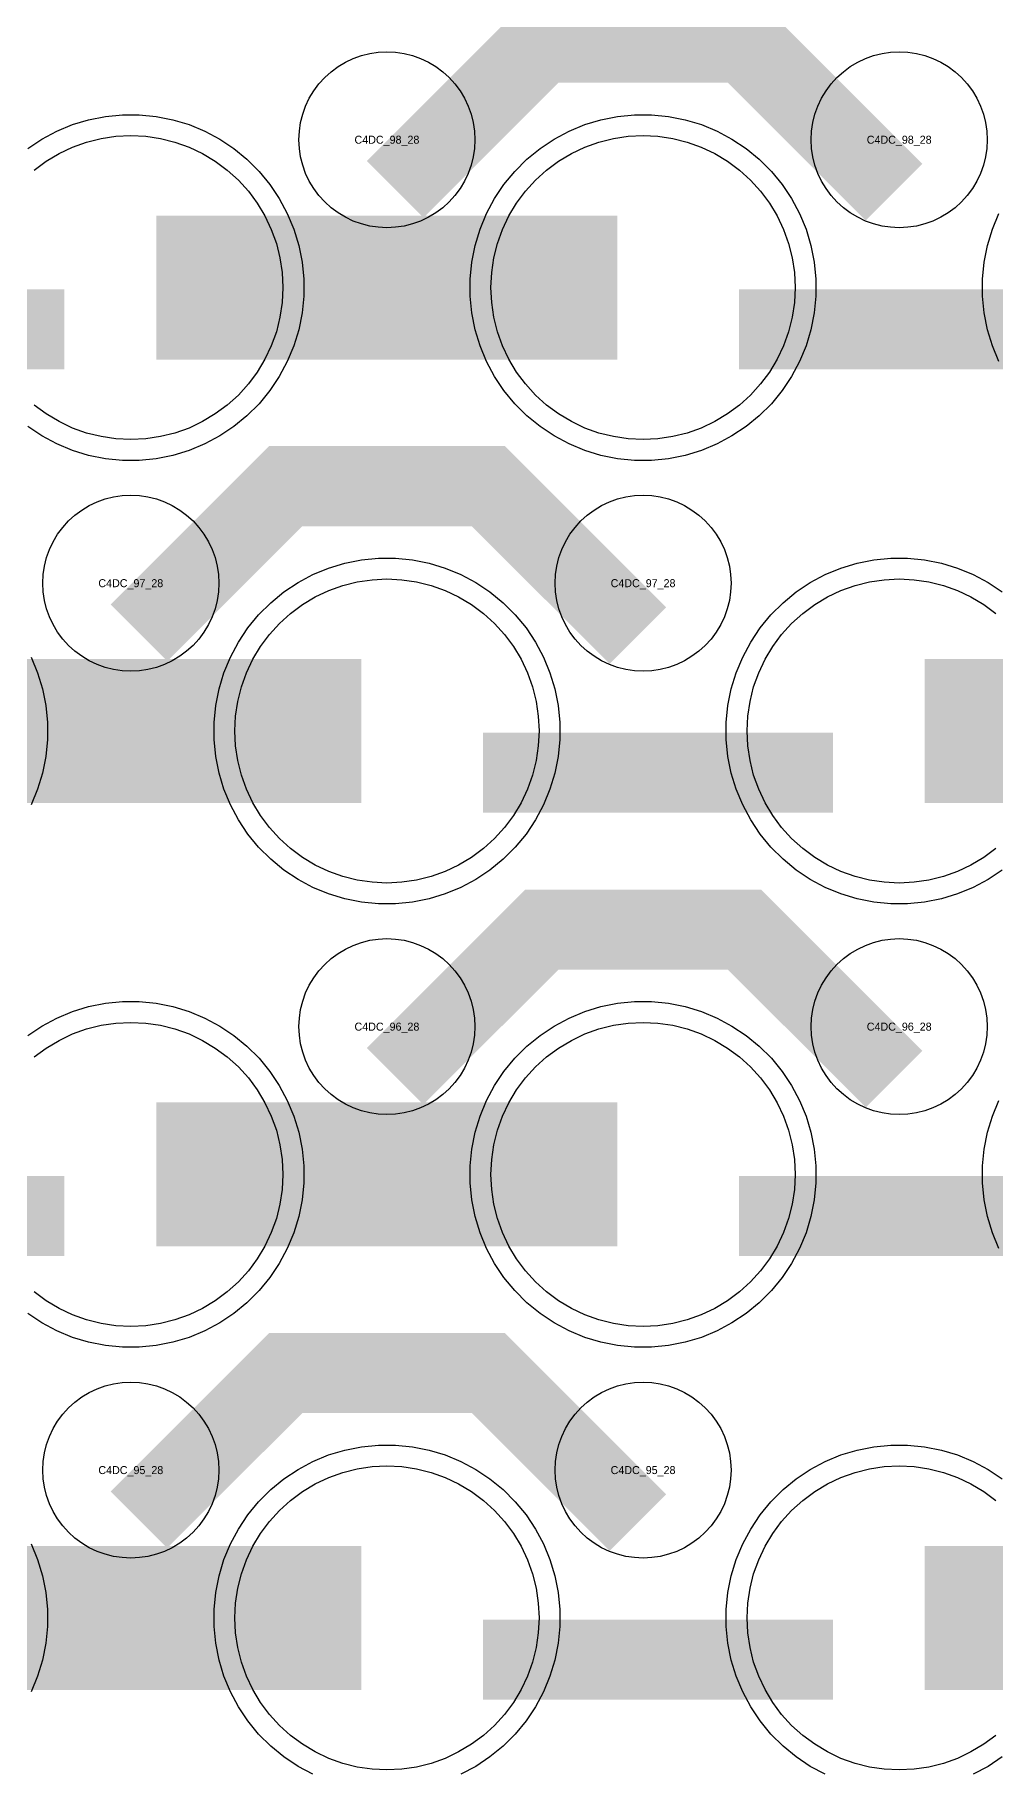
# Model space of a CAD drawing. Extents: x -11880 to 11880, y -14992 to 14992.
# Drawn here: x -3070 to -2770, y -1725 to -1181 of the extents above; entities that cross this region are included whole.
import ezdxf
from ezdxf.enums import TextEntityAlignment as Align

# ---------------------------------------------------------------- set-up
doc = ezdxf.new("R2010")
doc.units = 0
doc.header["$MEASUREMENT"] = 0
for name, color, linetype in [('GDS_775_DT_237', 138, 'CONTINUOUS'), ('RDL1_FS', 34, 'CONTINUOUS'), ('RDL_BS', 160, 'CONTINUOUS')]:
    doc.layers.add(name, color=color, linetype=linetype)

msp = doc.modelspace()

# ---------------------------------------------------------------- linework, layer by layer
at = {"layer": 'RDL1_FS'}
for points in [[(-3070.14, -1223.561), (-3066.395, -1220.783), (-3062.395, -1218.385), (-3058.181, -1216.393), (-3053.791, -1214.821), (-3049.268, -1213.689), (-3044.657, -1213.005), (-3040, -1212.776), (-3035.343, -1213.005), (-3030.732, -1213.689), (-3026.209, -1214.821), (-3021.819, -1216.393), (-3017.605, -1218.385), (-3013.605, -1220.783), (-3009.86, -1223.561), (-3006.406, -1226.691), (-3003.276, -1230.145), (-3000.498, -1233.89), (-2998.1, -1237.89), (-2996.108, -1242.104), (-2994.536, -1246.494), (-2993.404, -1251.017), (-2992.72, -1255.628), (-2992.491, -1260.285), (-2992.72, -1264.942), (-2993.404, -1269.553), (-2994.536, -1274.076), (-2996.108, -1278.466), (-2998.1, -1282.68), (-3000.498, -1286.68), (-3003.276, -1290.425), (-3006.406, -1293.879), (-3009.86, -1297.009), (-3013.605, -1299.787), (-3017.605, -1302.185), (-3021.819, -1304.177), (-3026.209, -1305.749), (-3030.732, -1306.881), (-3035.343, -1307.565), (-3040, -1307.794), (-3044.657, -1307.565), (-3049.268, -1306.881), (-3053.791, -1305.749), (-3058.181, -1304.177), (-3062.395, -1302.185), (-3066.395, -1299.787), (-3070.14, -1297.009)], [(-2769.86, -1435.574), (-2773.605, -1438.352), (-2777.605, -1440.75), (-2781.819, -1442.742), (-2786.209, -1444.314), (-2790.732, -1445.446), (-2795.343, -1446.13), (-2800, -1446.359), (-2804.657, -1446.13), (-2809.268, -1445.446), (-2813.791, -1444.314), (-2818.181, -1442.742), (-2822.395, -1440.75), (-2826.395, -1438.352), (-2830.14, -1435.574), (-2833.594, -1432.444), (-2836.724, -1428.99), (-2839.502, -1425.245), (-2841.9, -1421.245), (-2843.892, -1417.031), (-2845.464, -1412.641), (-2846.596, -1408.118), (-2847.28, -1403.507), (-2847.509, -1398.85), (-2847.28, -1394.193), (-2846.596, -1389.582), (-2845.464, -1385.059), (-2843.892, -1380.669), (-2841.9, -1376.455), (-2839.502, -1372.455), (-2836.724, -1368.71), (-2833.594, -1365.256), (-2830.14, -1362.126), (-2826.395, -1359.348), (-2822.395, -1356.95), (-2818.181, -1354.958), (-2813.791, -1353.386), (-2809.268, -1352.254), (-2804.657, -1351.57), (-2800, -1351.341), (-2795.343, -1351.57), (-2790.732, -1352.254), (-2786.209, -1353.386), (-2781.819, -1354.958), (-2777.605, -1356.95), (-2773.605, -1359.348), (-2769.86, -1362.126)], [(-3070.14, -1500.691), (-3066.395, -1497.913), (-3062.395, -1495.515), (-3058.181, -1493.523), (-3053.791, -1491.951), (-3049.268, -1490.819), (-3044.657, -1490.135), (-3040, -1489.906), (-3035.343, -1490.135), (-3030.732, -1490.819), (-3026.209, -1491.951), (-3021.819, -1493.523), (-3017.605, -1495.515), (-3013.605, -1497.913), (-3009.86, -1500.691), (-3006.406, -1503.821), (-3003.276, -1507.275), (-3000.498, -1511.02), (-2998.1, -1515.02), (-2996.108, -1519.234), (-2994.536, -1523.624), (-2993.404, -1528.147), (-2992.72, -1532.758), (-2992.491, -1537.415), (-2992.72, -1542.072), (-2993.404, -1546.683), (-2994.536, -1551.206), (-2996.108, -1555.596), (-2998.1, -1559.81), (-3000.498, -1563.81), (-3003.276, -1567.555), (-3006.406, -1571.009), (-3009.86, -1574.139), (-3013.605, -1576.917), (-3017.605, -1579.315), (-3021.819, -1581.307), (-3026.209, -1582.879), (-3030.732, -1584.011), (-3035.343, -1584.695), (-3040, -1584.924), (-3044.657, -1584.695), (-3049.268, -1584.011), (-3053.791, -1582.879), (-3058.181, -1581.307), (-3062.395, -1579.315), (-3066.395, -1576.917), (-3070.14, -1574.139)], [(-2769.86, -1712.704), (-2773.605, -1715.482), (-2777.605, -1717.88), (-2781.819, -1719.872), (-2786.209, -1721.444), (-2790.732, -1722.576), (-2795.343, -1723.26), (-2800, -1723.489), (-2804.657, -1723.26), (-2809.268, -1722.576), (-2813.791, -1721.444), (-2818.181, -1719.872), (-2822.395, -1717.88), (-2826.395, -1715.482), (-2830.14, -1712.704), (-2833.594, -1709.574), (-2836.724, -1706.12), (-2839.502, -1702.375), (-2841.9, -1698.375), (-2843.892, -1694.161), (-2845.464, -1689.771), (-2846.596, -1685.248), (-2847.28, -1680.637), (-2847.509, -1675.98), (-2847.28, -1671.323), (-2846.596, -1666.712), (-2845.464, -1662.189), (-2843.892, -1657.799), (-2841.9, -1653.585), (-2839.502, -1649.585), (-2836.724, -1645.84), (-2833.594, -1642.386), (-2830.14, -1639.256), (-2826.395, -1636.478), (-2822.395, -1634.08), (-2818.181, -1632.088), (-2813.791, -1630.516), (-2809.268, -1629.384), (-2804.657, -1628.7), (-2800, -1628.471), (-2795.343, -1628.7), (-2790.732, -1629.384), (-2786.209, -1630.516), (-2781.819, -1632.088), (-2777.605, -1634.08), (-2773.605, -1636.478), (-2769.86, -1639.256)]]:
    msp.add_lwpolyline(points, dxfattribs=at)
for points in [[(-2880, -1307.794), (-2884.657, -1307.565), (-2889.268, -1306.881), (-2893.791, -1305.749), (-2898.181, -1304.177), (-2902.395, -1302.185), (-2906.395, -1299.787), (-2910.14, -1297.009), (-2913.594, -1293.879), (-2916.724, -1290.425), (-2919.502, -1286.68), (-2921.9, -1282.68), (-2923.892, -1278.466), (-2925.464, -1274.076), (-2926.596, -1269.553), (-2927.28, -1264.942), (-2927.509, -1260.285), (-2927.28, -1255.628), (-2926.596, -1251.017), (-2925.464, -1246.494), (-2923.892, -1242.104), (-2921.9, -1237.89), (-2919.502, -1233.89), (-2916.724, -1230.145), (-2913.594, -1226.691), (-2910.14, -1223.561), (-2906.395, -1220.783), (-2902.395, -1218.385), (-2898.181, -1216.393), (-2893.791, -1214.821), (-2889.268, -1213.689), (-2884.657, -1213.005), (-2880, -1212.776), (-2875.343, -1213.005), (-2870.732, -1213.689), (-2866.209, -1214.821), (-2861.819, -1216.393), (-2857.605, -1218.385), (-2853.605, -1220.783), (-2849.86, -1223.561), (-2846.406, -1226.691), (-2843.276, -1230.145), (-2840.498, -1233.89), (-2838.1, -1237.89), (-2836.108, -1242.104), (-2834.536, -1246.494), (-2833.404, -1251.017), (-2832.72, -1255.628), (-2832.491, -1260.285), (-2832.72, -1264.942), (-2833.404, -1269.553), (-2834.536, -1274.076), (-2836.108, -1278.466), (-2838.1, -1282.68), (-2840.498, -1286.68), (-2843.276, -1290.425), (-2846.406, -1293.879), (-2849.86, -1297.009), (-2853.605, -1299.787), (-2857.605, -1302.185), (-2861.819, -1304.177), (-2866.209, -1305.749), (-2870.732, -1306.881), (-2875.343, -1307.565)], [(-2960, -1446.359), (-2964.657, -1446.13), (-2969.268, -1445.446), (-2973.791, -1444.314), (-2978.181, -1442.742), (-2982.395, -1440.75), (-2986.395, -1438.352), (-2990.14, -1435.574), (-2993.594, -1432.444), (-2996.724, -1428.99), (-2999.502, -1425.245), (-3001.9, -1421.245), (-3003.892, -1417.031), (-3005.464, -1412.641), (-3006.596, -1408.118), (-3007.28, -1403.507), (-3007.509, -1398.85), (-3007.28, -1394.193), (-3006.596, -1389.582), (-3005.464, -1385.059), (-3003.892, -1380.669), (-3001.9, -1376.455), (-2999.502, -1372.455), (-2996.724, -1368.71), (-2993.594, -1365.256), (-2990.14, -1362.126), (-2986.395, -1359.348), (-2982.395, -1356.95), (-2978.181, -1354.958), (-2973.791, -1353.386), (-2969.268, -1352.254), (-2964.657, -1351.57), (-2960, -1351.341), (-2955.343, -1351.57), (-2950.732, -1352.254), (-2946.209, -1353.386), (-2941.819, -1354.958), (-2937.605, -1356.95), (-2933.605, -1359.348), (-2929.86, -1362.126), (-2926.406, -1365.256), (-2923.276, -1368.71), (-2920.498, -1372.455), (-2918.1, -1376.455), (-2916.108, -1380.669), (-2914.536, -1385.059), (-2913.404, -1389.582), (-2912.72, -1394.193), (-2912.491, -1398.85), (-2912.72, -1403.507), (-2913.404, -1408.118), (-2914.536, -1412.641), (-2916.108, -1417.031), (-2918.1, -1421.245), (-2920.498, -1425.245), (-2923.276, -1428.99), (-2926.406, -1432.444), (-2929.86, -1435.574), (-2933.605, -1438.352), (-2937.605, -1440.75), (-2941.819, -1442.742), (-2946.209, -1444.314), (-2950.732, -1445.446), (-2955.343, -1446.13)], [(-2880, -1584.924), (-2884.657, -1584.695), (-2889.268, -1584.011), (-2893.791, -1582.879), (-2898.181, -1581.307), (-2902.395, -1579.315), (-2906.395, -1576.917), (-2910.14, -1574.139), (-2913.594, -1571.009), (-2916.724, -1567.555), (-2919.502, -1563.81), (-2921.9, -1559.81), (-2923.892, -1555.596), (-2925.464, -1551.206), (-2926.596, -1546.683), (-2927.28, -1542.072), (-2927.509, -1537.415), (-2927.28, -1532.758), (-2926.596, -1528.147), (-2925.464, -1523.624), (-2923.892, -1519.234), (-2921.9, -1515.02), (-2919.502, -1511.02), (-2916.724, -1507.275), (-2913.594, -1503.821), (-2910.14, -1500.691), (-2906.395, -1497.913), (-2902.395, -1495.515), (-2898.181, -1493.523), (-2893.791, -1491.951), (-2889.268, -1490.819), (-2884.657, -1490.135), (-2880, -1489.906), (-2875.343, -1490.135), (-2870.732, -1490.819), (-2866.209, -1491.951), (-2861.819, -1493.523), (-2857.605, -1495.515), (-2853.605, -1497.913), (-2849.86, -1500.691), (-2846.406, -1503.821), (-2843.276, -1507.275), (-2840.498, -1511.02), (-2838.1, -1515.02), (-2836.108, -1519.234), (-2834.536, -1523.624), (-2833.404, -1528.147), (-2832.72, -1532.758), (-2832.491, -1537.415), (-2832.72, -1542.072), (-2833.404, -1546.683), (-2834.536, -1551.206), (-2836.108, -1555.596), (-2838.1, -1559.81), (-2840.498, -1563.81), (-2843.276, -1567.555), (-2846.406, -1571.009), (-2849.86, -1574.139), (-2853.605, -1576.917), (-2857.605, -1579.315), (-2861.819, -1581.307), (-2866.209, -1582.879), (-2870.732, -1584.011), (-2875.343, -1584.695)], [(-2960, -1723.489), (-2964.657, -1723.26), (-2969.268, -1722.576), (-2973.791, -1721.444), (-2978.181, -1719.872), (-2982.395, -1717.88), (-2986.395, -1715.482), (-2990.14, -1712.704), (-2993.594, -1709.574), (-2996.724, -1706.12), (-2999.502, -1702.375), (-3001.9, -1698.375), (-3003.892, -1694.161), (-3005.464, -1689.771), (-3006.596, -1685.248), (-3007.28, -1680.637), (-3007.509, -1675.98), (-3007.28, -1671.323), (-3006.596, -1666.712), (-3005.464, -1662.189), (-3003.892, -1657.799), (-3001.9, -1653.585), (-2999.502, -1649.585), (-2996.724, -1645.84), (-2993.594, -1642.386), (-2990.14, -1639.256), (-2986.395, -1636.478), (-2982.395, -1634.08), (-2978.181, -1632.088), (-2973.791, -1630.516), (-2969.268, -1629.384), (-2964.657, -1628.7), (-2960, -1628.471), (-2955.343, -1628.7), (-2950.732, -1629.384), (-2946.209, -1630.516), (-2941.819, -1632.088), (-2937.605, -1634.08), (-2933.605, -1636.478), (-2929.86, -1639.256), (-2926.406, -1642.386), (-2923.276, -1645.84), (-2920.498, -1649.585), (-2918.1, -1653.585), (-2916.108, -1657.799), (-2914.536, -1662.189), (-2913.404, -1666.712), (-2912.72, -1671.323), (-2912.491, -1675.98), (-2912.72, -1680.637), (-2913.404, -1685.248), (-2914.536, -1689.771), (-2916.108, -1694.161), (-2918.1, -1698.375), (-2920.498, -1702.375), (-2923.276, -1706.12), (-2926.406, -1709.574), (-2929.86, -1712.704), (-2933.605, -1715.482), (-2937.605, -1717.88), (-2941.819, -1719.872), (-2946.209, -1721.444), (-2950.732, -1722.576), (-2955.343, -1723.26)]]:
    msp.add_lwpolyline(points, close=True, dxfattribs=at)
for points in [[(-3031.998, -1260.285, 45, 45, 0), (-2959.998, -1260.285, 45, 45, 0)], [(-2959.998, -1260.285, 45, 45, 0), (-2887.998, -1260.285, 45, 45, 0)], [(-3111.998, -1398.85, 45, 45, 0), (-3039.998, -1398.85, 45, 45, 0)], [(-3039.998, -1398.85, 45, 45, 0), (-2967.998, -1398.85, 45, 45, 0)], [(-2791.998, -1398.85, 45, 45, 0), (-2719.998, -1398.85, 45, 45, 0)], [(-3031.998, -1537.415, 45, 45, 0), (-2959.998, -1537.415, 45, 45, 0)], [(-2959.998, -1537.415, 45, 45, 0), (-2887.998, -1537.415, 45, 45, 0)], [(-3111.998, -1675.98, 45, 45, 0), (-3039.998, -1675.98, 45, 45, 0)], [(-3039.998, -1675.98, 45, 45, 0), (-2967.998, -1675.98, 45, 45, 0)], [(-2791.998, -1675.98, 45, 45, 0), (-2719.998, -1675.98, 45, 45, 0)]]:
    msp.add_lwpolyline(points, format="xyseb", dxfattribs=at)
at = {"layer": 'RDL_BS'}
for points in [[(-2957.438, -1229.599, 25, 25, 0), (-2911.623, -1183.784, 25, 25, 0), (-2878.07, -1183.784, 25, 25, 0)], [(-2801.599, -1230.498, 25, 25, 0), (-2848.313, -1183.784, 25, 25, 0), (-2878.071, -1183.784, 25, 25, 0)], [(-3169.984, -1273.298, 25, 25, 0), (-3060.719, -1273.298, 25, 25, 0)], [(-2849.984, -1273.298, 25, 25, 0), (-2740.719, -1273.298, 25, 25, 0)], [(-3037.438, -1368.164, 25, 25, 0), (-2991.623, -1322.349, 25, 25, 0), (-2958.07, -1322.349, 25, 25, 0)], [(-2881.599, -1369.063, 25, 25, 0), (-2928.313, -1322.349, 25, 25, 0), (-2958.071, -1322.349, 25, 25, 0)], [(-2929.984, -1411.863, 25, 25, 0), (-2820.719, -1411.863, 25, 25, 0)], [(-2957.438, -1506.729, 25, 25, 0), (-2911.623, -1460.914, 25, 25, 0), (-2878.07, -1460.914, 25, 25, 0)], [(-2801.599, -1507.628, 25, 25, 0), (-2848.313, -1460.914, 25, 25, 0), (-2878.071, -1460.914, 25, 25, 0)], [(-3169.984, -1550.428, 25, 25, 0), (-3060.719, -1550.428, 25, 25, 0)], [(-2849.984, -1550.428, 25, 25, 0), (-2740.719, -1550.428, 25, 25, 0)], [(-3037.438, -1645.294, 25, 25, 0), (-2991.623, -1599.479, 25, 25, 0), (-2958.07, -1599.479, 25, 25, 0)], [(-2881.599, -1646.193, 25, 25, 0), (-2928.313, -1599.479, 25, 25, 0), (-2958.071, -1599.479, 25, 25, 0)], [(-2929.984, -1688.993, 25, 25, 0), (-2820.719, -1688.993, 25, 25, 0)]]:
    msp.add_lwpolyline(points, format="xyseb", dxfattribs=at)
for points in [[(-2960, -1241.591), (-2962.693, -1241.459), (-2965.365, -1241.063), (-2967.984, -1240.406), (-2970.519, -1239.499), (-2972.956, -1238.347), (-2975.28, -1236.954), (-2977.443, -1235.351), (-2979.442, -1233.539), (-2981.254, -1231.54), (-2982.857, -1229.377), (-2984.25, -1227.053), (-2985.402, -1224.616), (-2986.309, -1222.081), (-2986.966, -1219.462), (-2987.362, -1216.79), (-2987.494, -1214.097), (-2987.362, -1211.404), (-2986.966, -1208.732), (-2986.309, -1206.113), (-2985.402, -1203.578), (-2984.25, -1201.141), (-2982.857, -1198.817), (-2981.254, -1196.654), (-2979.442, -1194.655), (-2977.443, -1192.843), (-2975.28, -1191.24), (-2972.956, -1189.847), (-2970.519, -1188.695), (-2967.984, -1187.788), (-2965.365, -1187.131), (-2962.693, -1186.735), (-2960, -1186.603), (-2957.307, -1186.735), (-2954.635, -1187.131), (-2952.016, -1187.788), (-2949.481, -1188.695), (-2947.044, -1189.847), (-2944.72, -1191.24), (-2942.557, -1192.843), (-2940.558, -1194.655), (-2938.746, -1196.654), (-2937.143, -1198.817), (-2935.75, -1201.141), (-2934.598, -1203.578), (-2933.691, -1206.113), (-2933.034, -1208.732), (-2932.638, -1211.404), (-2932.506, -1214.097), (-2932.638, -1216.79), (-2933.034, -1219.462), (-2933.691, -1222.081), (-2934.598, -1224.616), (-2935.75, -1227.053), (-2937.143, -1229.377), (-2938.746, -1231.54), (-2940.558, -1233.539), (-2942.557, -1235.351), (-2944.72, -1236.954), (-2947.044, -1238.347), (-2949.481, -1239.499), (-2952.016, -1240.406), (-2954.635, -1241.063), (-2957.307, -1241.459)], [(-2800, -1241.591), (-2802.693, -1241.459), (-2805.365, -1241.063), (-2807.984, -1240.406), (-2810.519, -1239.499), (-2812.956, -1238.347), (-2815.28, -1236.954), (-2817.443, -1235.351), (-2819.442, -1233.539), (-2821.254, -1231.54), (-2822.857, -1229.377), (-2824.25, -1227.053), (-2825.402, -1224.616), (-2826.309, -1222.081), (-2826.966, -1219.462), (-2827.362, -1216.79), (-2827.494, -1214.097), (-2827.362, -1211.404), (-2826.966, -1208.732), (-2826.309, -1206.113), (-2825.402, -1203.578), (-2824.25, -1201.141), (-2822.857, -1198.817), (-2821.254, -1196.654), (-2819.442, -1194.655), (-2817.443, -1192.843), (-2815.28, -1191.24), (-2812.956, -1189.847), (-2810.519, -1188.695), (-2807.984, -1187.788), (-2805.365, -1187.131), (-2802.693, -1186.735), (-2800, -1186.603), (-2797.307, -1186.735), (-2794.635, -1187.131), (-2792.016, -1187.788), (-2789.481, -1188.695), (-2787.044, -1189.847), (-2784.72, -1191.24), (-2782.557, -1192.843), (-2780.558, -1194.655), (-2778.746, -1196.654), (-2777.143, -1198.817), (-2775.75, -1201.141), (-2774.598, -1203.578), (-2773.691, -1206.113), (-2773.034, -1208.732), (-2772.638, -1211.404), (-2772.506, -1214.097), (-2772.638, -1216.79), (-2773.034, -1219.462), (-2773.691, -1222.081), (-2774.598, -1224.616), (-2775.75, -1227.053), (-2777.143, -1229.377), (-2778.746, -1231.54), (-2780.558, -1233.539), (-2782.557, -1235.351), (-2784.72, -1236.954), (-2787.044, -1238.347), (-2789.481, -1239.499), (-2792.016, -1240.406), (-2794.635, -1241.063), (-2797.307, -1241.459)], [(-2882.644, -1314.285), (-2887.938, -1313.768), (-2893.165, -1312.722), (-2898.205, -1311.191), (-2903.115, -1309.16), (-2907.777, -1306.668), (-2912.191, -1303.721), (-2916.292, -1300.359), (-2920.074, -1296.577), (-2923.436, -1292.476), (-2926.383, -1288.062), (-2928.875, -1283.4), (-2930.906, -1278.49), (-2932.437, -1273.45), (-2933.483, -1268.223), (-2934, -1262.929), (-2934, -1257.641), (-2933.483, -1252.347), (-2932.437, -1247.12), (-2930.906, -1242.08), (-2928.875, -1237.17), (-2926.383, -1232.508), (-2923.436, -1228.094), (-2920.074, -1223.993), (-2916.292, -1220.211), (-2912.191, -1216.849), (-2907.777, -1213.902), (-2903.115, -1211.41), (-2898.205, -1209.379), (-2893.165, -1207.848), (-2887.938, -1206.802), (-2882.644, -1206.285), (-2877.356, -1206.285), (-2872.062, -1206.802), (-2866.835, -1207.848), (-2861.795, -1209.379), (-2856.885, -1211.41), (-2852.223, -1213.902), (-2847.809, -1216.849), (-2843.708, -1220.211), (-2839.926, -1223.993), (-2836.564, -1228.094), (-2833.617, -1232.508), (-2831.125, -1237.17), (-2829.094, -1242.08), (-2827.563, -1247.12), (-2826.517, -1252.347), (-2826, -1257.641), (-2826, -1262.929), (-2826.517, -1268.223), (-2827.563, -1273.45), (-2829.094, -1278.49), (-2831.125, -1283.4), (-2833.617, -1288.062), (-2836.564, -1292.476), (-2839.926, -1296.577), (-2843.708, -1300.359), (-2847.809, -1303.721), (-2852.223, -1306.668), (-2856.885, -1309.16), (-2861.795, -1311.191), (-2866.835, -1312.722), (-2872.062, -1313.768), (-2877.356, -1314.285)], [(-3040, -1380.156), (-3042.693, -1380.024), (-3045.365, -1379.628), (-3047.984, -1378.971), (-3050.519, -1378.064), (-3052.956, -1376.912), (-3055.28, -1375.519), (-3057.443, -1373.916), (-3059.442, -1372.104), (-3061.254, -1370.105), (-3062.857, -1367.942), (-3064.25, -1365.618), (-3065.402, -1363.181), (-3066.309, -1360.646), (-3066.966, -1358.027), (-3067.362, -1355.355), (-3067.494, -1352.662), (-3067.362, -1349.969), (-3066.966, -1347.297), (-3066.309, -1344.678), (-3065.402, -1342.143), (-3064.25, -1339.706), (-3062.857, -1337.382), (-3061.254, -1335.219), (-3059.442, -1333.22), (-3057.443, -1331.408), (-3055.28, -1329.805), (-3052.956, -1328.412), (-3050.519, -1327.26), (-3047.984, -1326.353), (-3045.365, -1325.696), (-3042.693, -1325.3), (-3040, -1325.168), (-3037.307, -1325.3), (-3034.635, -1325.696), (-3032.016, -1326.353), (-3029.481, -1327.26), (-3027.044, -1328.412), (-3024.72, -1329.805), (-3022.557, -1331.408), (-3020.558, -1333.22), (-3018.746, -1335.219), (-3017.143, -1337.382), (-3015.75, -1339.706), (-3014.598, -1342.143), (-3013.691, -1344.678), (-3013.034, -1347.297), (-3012.638, -1349.969), (-3012.506, -1352.662), (-3012.638, -1355.355), (-3013.034, -1358.027), (-3013.691, -1360.646), (-3014.598, -1363.181), (-3015.75, -1365.618), (-3017.143, -1367.942), (-3018.746, -1370.105), (-3020.558, -1372.104), (-3022.557, -1373.916), (-3024.72, -1375.519), (-3027.044, -1376.912), (-3029.481, -1378.064), (-3032.016, -1378.971), (-3034.635, -1379.628), (-3037.307, -1380.024)], [(-2880, -1380.156), (-2882.693, -1380.024), (-2885.365, -1379.628), (-2887.984, -1378.971), (-2890.519, -1378.064), (-2892.956, -1376.912), (-2895.28, -1375.519), (-2897.443, -1373.916), (-2899.442, -1372.104), (-2901.254, -1370.105), (-2902.857, -1367.942), (-2904.25, -1365.618), (-2905.402, -1363.181), (-2906.309, -1360.646), (-2906.966, -1358.027), (-2907.362, -1355.355), (-2907.494, -1352.662), (-2907.362, -1349.969), (-2906.966, -1347.297), (-2906.309, -1344.678), (-2905.402, -1342.143), (-2904.25, -1339.706), (-2902.857, -1337.382), (-2901.254, -1335.219), (-2899.442, -1333.22), (-2897.443, -1331.408), (-2895.28, -1329.805), (-2892.956, -1328.412), (-2890.519, -1327.26), (-2887.984, -1326.353), (-2885.365, -1325.696), (-2882.693, -1325.3), (-2880, -1325.168), (-2877.307, -1325.3), (-2874.635, -1325.696), (-2872.016, -1326.353), (-2869.481, -1327.26), (-2867.044, -1328.412), (-2864.72, -1329.805), (-2862.557, -1331.408), (-2860.558, -1333.22), (-2858.746, -1335.219), (-2857.143, -1337.382), (-2855.75, -1339.706), (-2854.598, -1342.143), (-2853.691, -1344.678), (-2853.034, -1347.297), (-2852.638, -1349.969), (-2852.506, -1352.662), (-2852.638, -1355.355), (-2853.034, -1358.027), (-2853.691, -1360.646), (-2854.598, -1363.181), (-2855.75, -1365.618), (-2857.143, -1367.942), (-2858.746, -1370.105), (-2860.558, -1372.104), (-2862.557, -1373.916), (-2864.72, -1375.519), (-2867.044, -1376.912), (-2869.481, -1378.064), (-2872.016, -1378.971), (-2874.635, -1379.628), (-2877.307, -1380.024)], [(-2962.644, -1452.85), (-2967.938, -1452.333), (-2973.165, -1451.287), (-2978.205, -1449.756), (-2983.115, -1447.725), (-2987.777, -1445.233), (-2992.191, -1442.286), (-2996.292, -1438.924), (-3000.074, -1435.142), (-3003.436, -1431.041), (-3006.383, -1426.627), (-3008.875, -1421.965), (-3010.906, -1417.055), (-3012.437, -1412.015), (-3013.483, -1406.788), (-3014, -1401.494), (-3014, -1396.206), (-3013.483, -1390.912), (-3012.437, -1385.685), (-3010.906, -1380.645), (-3008.875, -1375.735), (-3006.383, -1371.073), (-3003.436, -1366.659), (-3000.074, -1362.558), (-2996.292, -1358.776), (-2992.191, -1355.414), (-2987.777, -1352.467), (-2983.115, -1349.975), (-2978.205, -1347.944), (-2973.165, -1346.413), (-2967.938, -1345.367), (-2962.644, -1344.85), (-2957.356, -1344.85), (-2952.062, -1345.367), (-2946.835, -1346.413), (-2941.795, -1347.944), (-2936.885, -1349.975), (-2932.223, -1352.467), (-2927.809, -1355.414), (-2923.708, -1358.776), (-2919.926, -1362.558), (-2916.564, -1366.659), (-2913.617, -1371.073), (-2911.125, -1375.735), (-2909.094, -1380.645), (-2907.563, -1385.685), (-2906.517, -1390.912), (-2906, -1396.206), (-2906, -1401.494), (-2906.517, -1406.788), (-2907.563, -1412.015), (-2909.094, -1417.055), (-2911.125, -1421.965), (-2913.617, -1426.627), (-2916.564, -1431.041), (-2919.926, -1435.142), (-2923.708, -1438.924), (-2927.809, -1442.286), (-2932.223, -1445.233), (-2936.885, -1447.725), (-2941.795, -1449.756), (-2946.835, -1451.287), (-2952.062, -1452.333), (-2957.356, -1452.85)], [(-2960, -1518.721), (-2962.693, -1518.589), (-2965.365, -1518.193), (-2967.984, -1517.536), (-2970.519, -1516.629), (-2972.956, -1515.477), (-2975.28, -1514.084), (-2977.443, -1512.481), (-2979.442, -1510.669), (-2981.254, -1508.67), (-2982.857, -1506.507), (-2984.25, -1504.183), (-2985.402, -1501.746), (-2986.309, -1499.211), (-2986.966, -1496.592), (-2987.362, -1493.92), (-2987.494, -1491.227), (-2987.362, -1488.534), (-2986.966, -1485.862), (-2986.309, -1483.243), (-2985.402, -1480.708), (-2984.25, -1478.271), (-2982.857, -1475.947), (-2981.254, -1473.784), (-2979.442, -1471.785), (-2977.443, -1469.973), (-2975.28, -1468.37), (-2972.956, -1466.977), (-2970.519, -1465.825), (-2967.984, -1464.918), (-2965.365, -1464.261), (-2962.693, -1463.865), (-2960, -1463.733), (-2957.307, -1463.865), (-2954.635, -1464.261), (-2952.016, -1464.918), (-2949.481, -1465.825), (-2947.044, -1466.977), (-2944.72, -1468.37), (-2942.557, -1469.973), (-2940.558, -1471.785), (-2938.746, -1473.784), (-2937.143, -1475.947), (-2935.75, -1478.271), (-2934.598, -1480.708), (-2933.691, -1483.243), (-2933.034, -1485.862), (-2932.638, -1488.534), (-2932.506, -1491.227), (-2932.638, -1493.92), (-2933.034, -1496.592), (-2933.691, -1499.211), (-2934.598, -1501.746), (-2935.75, -1504.183), (-2937.143, -1506.507), (-2938.746, -1508.67), (-2940.558, -1510.669), (-2942.557, -1512.481), (-2944.72, -1514.084), (-2947.044, -1515.477), (-2949.481, -1516.629), (-2952.016, -1517.536), (-2954.635, -1518.193), (-2957.307, -1518.589)], [(-2800, -1518.721), (-2802.693, -1518.589), (-2805.365, -1518.193), (-2807.984, -1517.536), (-2810.519, -1516.629), (-2812.956, -1515.477), (-2815.28, -1514.084), (-2817.443, -1512.481), (-2819.442, -1510.669), (-2821.254, -1508.67), (-2822.857, -1506.507), (-2824.25, -1504.183), (-2825.402, -1501.746), (-2826.309, -1499.211), (-2826.966, -1496.592), (-2827.362, -1493.92), (-2827.494, -1491.227), (-2827.362, -1488.534), (-2826.966, -1485.862), (-2826.309, -1483.243), (-2825.402, -1480.708), (-2824.25, -1478.271), (-2822.857, -1475.947), (-2821.254, -1473.784), (-2819.442, -1471.785), (-2817.443, -1469.973), (-2815.28, -1468.37), (-2812.956, -1466.977), (-2810.519, -1465.825), (-2807.984, -1464.918), (-2805.365, -1464.261), (-2802.693, -1463.865), (-2800, -1463.733), (-2797.307, -1463.865), (-2794.635, -1464.261), (-2792.016, -1464.918), (-2789.481, -1465.825), (-2787.044, -1466.977), (-2784.72, -1468.37), (-2782.557, -1469.973), (-2780.558, -1471.785), (-2778.746, -1473.784), (-2777.143, -1475.947), (-2775.75, -1478.271), (-2774.598, -1480.708), (-2773.691, -1483.243), (-2773.034, -1485.862), (-2772.638, -1488.534), (-2772.506, -1491.227), (-2772.638, -1493.92), (-2773.034, -1496.592), (-2773.691, -1499.211), (-2774.598, -1501.746), (-2775.75, -1504.183), (-2777.143, -1506.507), (-2778.746, -1508.67), (-2780.558, -1510.669), (-2782.557, -1512.481), (-2784.72, -1514.084), (-2787.044, -1515.477), (-2789.481, -1516.629), (-2792.016, -1517.536), (-2794.635, -1518.193), (-2797.307, -1518.589)], [(-2882.644, -1591.415), (-2887.938, -1590.898), (-2893.165, -1589.852), (-2898.205, -1588.321), (-2903.115, -1586.29), (-2907.777, -1583.798), (-2912.191, -1580.851), (-2916.292, -1577.489), (-2920.074, -1573.707), (-2923.436, -1569.606), (-2926.383, -1565.192), (-2928.875, -1560.53), (-2930.906, -1555.62), (-2932.437, -1550.58), (-2933.483, -1545.353), (-2934, -1540.059), (-2934, -1534.771), (-2933.483, -1529.477), (-2932.437, -1524.25), (-2930.906, -1519.21), (-2928.875, -1514.3), (-2926.383, -1509.638), (-2923.436, -1505.224), (-2920.074, -1501.123), (-2916.292, -1497.341), (-2912.191, -1493.979), (-2907.777, -1491.032), (-2903.115, -1488.54), (-2898.205, -1486.509), (-2893.165, -1484.978), (-2887.938, -1483.932), (-2882.644, -1483.415), (-2877.356, -1483.415), (-2872.062, -1483.932), (-2866.835, -1484.978), (-2861.795, -1486.509), (-2856.885, -1488.54), (-2852.223, -1491.032), (-2847.809, -1493.979), (-2843.708, -1497.341), (-2839.926, -1501.123), (-2836.564, -1505.224), (-2833.617, -1509.638), (-2831.125, -1514.3), (-2829.094, -1519.21), (-2827.563, -1524.25), (-2826.517, -1529.477), (-2826, -1534.771), (-2826, -1540.059), (-2826.517, -1545.353), (-2827.563, -1550.58), (-2829.094, -1555.62), (-2831.125, -1560.53), (-2833.617, -1565.192), (-2836.564, -1569.606), (-2839.926, -1573.707), (-2843.708, -1577.489), (-2847.809, -1580.851), (-2852.223, -1583.798), (-2856.885, -1586.29), (-2861.795, -1588.321), (-2866.835, -1589.852), (-2872.062, -1590.898), (-2877.356, -1591.415)], [(-3040, -1657.286), (-3042.693, -1657.154), (-3045.365, -1656.758), (-3047.984, -1656.101), (-3050.519, -1655.194), (-3052.956, -1654.042), (-3055.28, -1652.649), (-3057.443, -1651.046), (-3059.442, -1649.234), (-3061.254, -1647.235), (-3062.857, -1645.072), (-3064.25, -1642.748), (-3065.402, -1640.311), (-3066.309, -1637.776), (-3066.966, -1635.157), (-3067.362, -1632.485), (-3067.494, -1629.792), (-3067.362, -1627.099), (-3066.966, -1624.427), (-3066.309, -1621.808), (-3065.402, -1619.273), (-3064.25, -1616.836), (-3062.857, -1614.512), (-3061.254, -1612.349), (-3059.442, -1610.35), (-3057.443, -1608.538), (-3055.28, -1606.935), (-3052.956, -1605.542), (-3050.519, -1604.39), (-3047.984, -1603.483), (-3045.365, -1602.826), (-3042.693, -1602.43), (-3040, -1602.298), (-3037.307, -1602.43), (-3034.635, -1602.826), (-3032.016, -1603.483), (-3029.481, -1604.39), (-3027.044, -1605.542), (-3024.72, -1606.935), (-3022.557, -1608.538), (-3020.558, -1610.35), (-3018.746, -1612.349), (-3017.143, -1614.512), (-3015.75, -1616.836), (-3014.598, -1619.273), (-3013.691, -1621.808), (-3013.034, -1624.427), (-3012.638, -1627.099), (-3012.506, -1629.792), (-3012.638, -1632.485), (-3013.034, -1635.157), (-3013.691, -1637.776), (-3014.598, -1640.311), (-3015.75, -1642.748), (-3017.143, -1645.072), (-3018.746, -1647.235), (-3020.558, -1649.234), (-3022.557, -1651.046), (-3024.72, -1652.649), (-3027.044, -1654.042), (-3029.481, -1655.194), (-3032.016, -1656.101), (-3034.635, -1656.758), (-3037.307, -1657.154)], [(-2880, -1657.286), (-2882.693, -1657.154), (-2885.365, -1656.758), (-2887.984, -1656.101), (-2890.519, -1655.194), (-2892.956, -1654.042), (-2895.28, -1652.649), (-2897.443, -1651.046), (-2899.442, -1649.234), (-2901.254, -1647.235), (-2902.857, -1645.072), (-2904.25, -1642.748), (-2905.402, -1640.311), (-2906.309, -1637.776), (-2906.966, -1635.157), (-2907.362, -1632.485), (-2907.494, -1629.792), (-2907.362, -1627.099), (-2906.966, -1624.427), (-2906.309, -1621.808), (-2905.402, -1619.273), (-2904.25, -1616.836), (-2902.857, -1614.512), (-2901.254, -1612.349), (-2899.442, -1610.35), (-2897.443, -1608.538), (-2895.28, -1606.935), (-2892.956, -1605.542), (-2890.519, -1604.39), (-2887.984, -1603.483), (-2885.365, -1602.826), (-2882.693, -1602.43), (-2880, -1602.298), (-2877.307, -1602.43), (-2874.635, -1602.826), (-2872.016, -1603.483), (-2869.481, -1604.39), (-2867.044, -1605.542), (-2864.72, -1606.935), (-2862.557, -1608.538), (-2860.558, -1610.35), (-2858.746, -1612.349), (-2857.143, -1614.512), (-2855.75, -1616.836), (-2854.598, -1619.273), (-2853.691, -1621.808), (-2853.034, -1624.427), (-2852.638, -1627.099), (-2852.506, -1629.792), (-2852.638, -1632.485), (-2853.034, -1635.157), (-2853.691, -1637.776), (-2854.598, -1640.311), (-2855.75, -1642.748), (-2857.143, -1645.072), (-2858.746, -1647.235), (-2860.558, -1649.234), (-2862.557, -1651.046), (-2864.72, -1652.649), (-2867.044, -1654.042), (-2869.481, -1655.194), (-2872.016, -1656.101), (-2874.635, -1656.758), (-2877.307, -1657.154)]]:
    msp.add_lwpolyline(points, close=True, dxfattribs=at)
for points in [[(-3072.191, -1216.849), (-3067.777, -1213.902), (-3063.115, -1211.41), (-3058.205, -1209.379), (-3053.165, -1207.848), (-3047.938, -1206.802), (-3042.644, -1206.285), (-3037.356, -1206.285), (-3032.062, -1206.802), (-3026.835, -1207.848), (-3021.795, -1209.379), (-3016.885, -1211.41), (-3012.223, -1213.902), (-3007.809, -1216.849), (-3003.708, -1220.211), (-2999.926, -1223.993), (-2996.564, -1228.094), (-2993.617, -1232.508), (-2991.125, -1237.17), (-2989.094, -1242.08), (-2987.563, -1247.12), (-2986.517, -1252.347), (-2986, -1257.641), (-2986, -1262.929), (-2986.517, -1268.223), (-2987.563, -1273.45), (-2989.094, -1278.49), (-2991.125, -1283.4), (-2993.617, -1288.062), (-2996.564, -1292.476), (-2999.926, -1296.577), (-3003.708, -1300.359), (-3007.809, -1303.721), (-3012.223, -1306.668), (-3016.885, -1309.16), (-3021.795, -1311.191), (-3026.835, -1312.722), (-3032.062, -1313.768), (-3037.356, -1314.285), (-3042.644, -1314.285), (-3047.938, -1313.768), (-3053.165, -1312.722), (-3058.205, -1311.191), (-3063.115, -1309.16), (-3067.777, -1306.668), (-3072.191, -1303.721)], [(-2768.875, -1283.4), (-2770.906, -1278.49), (-2772.437, -1273.45), (-2773.483, -1268.223), (-2774, -1262.929), (-2774, -1257.641), (-2773.483, -1252.347), (-2772.437, -1247.12), (-2770.906, -1242.08), (-2768.875, -1237.17)], [(-2767.809, -1442.286), (-2772.223, -1445.233), (-2776.885, -1447.725), (-2781.795, -1449.756), (-2786.835, -1451.287), (-2792.062, -1452.333), (-2797.356, -1452.85), (-2802.644, -1452.85), (-2807.938, -1452.333), (-2813.165, -1451.287), (-2818.205, -1449.756), (-2823.115, -1447.725), (-2827.777, -1445.233), (-2832.191, -1442.286), (-2836.292, -1438.924), (-2840.074, -1435.142), (-2843.436, -1431.041), (-2846.383, -1426.627), (-2848.875, -1421.965), (-2850.906, -1417.055), (-2852.437, -1412.015), (-2853.483, -1406.788), (-2854, -1401.494), (-2854, -1396.206), (-2853.483, -1390.912), (-2852.437, -1385.685), (-2850.906, -1380.645), (-2848.875, -1375.735), (-2846.383, -1371.073), (-2843.436, -1366.659), (-2840.074, -1362.558), (-2836.292, -1358.776), (-2832.191, -1355.414), (-2827.777, -1352.467), (-2823.115, -1349.975), (-2818.205, -1347.944), (-2813.165, -1346.413), (-2807.938, -1345.367), (-2802.644, -1344.85), (-2797.356, -1344.85), (-2792.062, -1345.367), (-2786.835, -1346.413), (-2781.795, -1347.944), (-2776.885, -1349.975), (-2772.223, -1352.467), (-2767.809, -1355.414)], [(-3071.125, -1375.735), (-3069.094, -1380.645), (-3067.563, -1385.685), (-3066.517, -1390.912), (-3066, -1396.206), (-3066, -1401.494), (-3066.517, -1406.788), (-3067.563, -1412.015), (-3069.094, -1417.055), (-3071.125, -1421.965)], [(-3072.191, -1493.979), (-3067.777, -1491.032), (-3063.115, -1488.54), (-3058.205, -1486.509), (-3053.165, -1484.978), (-3047.938, -1483.932), (-3042.644, -1483.415), (-3037.356, -1483.415), (-3032.062, -1483.932), (-3026.835, -1484.978), (-3021.795, -1486.509), (-3016.885, -1488.54), (-3012.223, -1491.032), (-3007.809, -1493.979), (-3003.708, -1497.341), (-2999.926, -1501.123), (-2996.564, -1505.224), (-2993.617, -1509.638), (-2991.125, -1514.3), (-2989.094, -1519.21), (-2987.563, -1524.25), (-2986.517, -1529.477), (-2986, -1534.771), (-2986, -1540.059), (-2986.517, -1545.353), (-2987.563, -1550.58), (-2989.094, -1555.62), (-2991.125, -1560.53), (-2993.617, -1565.192), (-2996.564, -1569.606), (-2999.926, -1573.707), (-3003.708, -1577.489), (-3007.809, -1580.851), (-3012.223, -1583.798), (-3016.885, -1586.29), (-3021.795, -1588.321), (-3026.835, -1589.852), (-3032.062, -1590.898), (-3037.356, -1591.415), (-3042.644, -1591.415), (-3047.938, -1590.898), (-3053.165, -1589.852), (-3058.205, -1588.321), (-3063.115, -1586.29), (-3067.777, -1583.798), (-3072.191, -1580.851)], [(-2768.875, -1560.53), (-2770.906, -1555.62), (-2772.437, -1550.58), (-2773.483, -1545.353), (-2774, -1540.059), (-2774, -1534.771), (-2773.483, -1529.477), (-2772.437, -1524.25), (-2770.906, -1519.21), (-2768.875, -1514.3)], [(-2983.115, -1724.855), (-2987.777, -1722.363), (-2992.191, -1719.416), (-2996.292, -1716.054), (-3000.074, -1712.272), (-3003.436, -1708.171), (-3006.383, -1703.757), (-3008.875, -1699.095), (-3010.906, -1694.185), (-3012.437, -1689.145), (-3013.483, -1683.918), (-3014, -1678.624), (-3014, -1673.336), (-3013.483, -1668.042), (-3012.437, -1662.815), (-3010.906, -1657.775), (-3008.875, -1652.865), (-3006.383, -1648.203), (-3003.436, -1643.789), (-3000.074, -1639.688), (-2996.292, -1635.906), (-2992.191, -1632.544), (-2987.777, -1629.597), (-2983.115, -1627.105), (-2978.205, -1625.074), (-2973.165, -1623.543), (-2967.938, -1622.497), (-2962.644, -1621.98), (-2957.356, -1621.98), (-2952.062, -1622.497), (-2946.835, -1623.543), (-2941.795, -1625.074), (-2936.885, -1627.105), (-2932.223, -1629.597), (-2927.809, -1632.544), (-2923.708, -1635.906), (-2919.926, -1639.688), (-2916.564, -1643.789), (-2913.617, -1648.203), (-2911.125, -1652.865), (-2909.094, -1657.775), (-2907.563, -1662.815), (-2906.517, -1668.042), (-2906, -1673.336), (-2906, -1678.624), (-2906.517, -1683.918), (-2907.563, -1689.145), (-2909.094, -1694.185), (-2911.125, -1699.095), (-2913.617, -1703.757), (-2916.564, -1708.171), (-2919.926, -1712.272), (-2923.708, -1716.054), (-2927.809, -1719.416), (-2932.223, -1722.363), (-2936.885, -1724.855)], [(-2823.115, -1724.855), (-2827.777, -1722.363), (-2832.191, -1719.416), (-2836.292, -1716.054), (-2840.074, -1712.272), (-2843.436, -1708.171), (-2846.383, -1703.757), (-2848.875, -1699.095), (-2850.906, -1694.185), (-2852.437, -1689.145), (-2853.483, -1683.918), (-2854, -1678.624), (-2854, -1673.336), (-2853.483, -1668.042), (-2852.437, -1662.815), (-2850.906, -1657.775), (-2848.875, -1652.865), (-2846.383, -1648.203), (-2843.436, -1643.789), (-2840.074, -1639.688), (-2836.292, -1635.906), (-2832.191, -1632.544), (-2827.777, -1629.597), (-2823.115, -1627.105), (-2818.205, -1625.074), (-2813.165, -1623.543), (-2807.938, -1622.497), (-2802.644, -1621.98), (-2797.356, -1621.98), (-2792.062, -1622.497), (-2786.835, -1623.543), (-2781.795, -1625.074), (-2776.885, -1627.105), (-2772.223, -1629.597), (-2767.809, -1632.544)], [(-3071.125, -1652.865), (-3069.094, -1657.775), (-3067.563, -1662.815), (-3066.517, -1668.042), (-3066, -1673.336), (-3066, -1678.624), (-3066.517, -1683.918), (-3067.563, -1689.145), (-3069.094, -1694.185), (-3071.125, -1699.095)], [(-2767.809, -1719.416), (-2772.223, -1722.363), (-2776.885, -1724.855)]]:
    msp.add_lwpolyline(points, dxfattribs=at)

# ---------------------------------------------------------------- texts
at = {"layer": 'GDS_775_DT_237'}
for s, p in [('C4DC_98_28', (-2960, -1214.097)), ('C4DC_98_28', (-2960, -1214.097)), ('C4DC_98_28', (-2800, -1214.097)), ('C4DC_98_28', (-2800, -1214.097)), ('C4DC_97_28', (-3040, -1352.662)), ('C4DC_97_28', (-3040, -1352.662)), ('C4DC_97_28', (-2880, -1352.662)), ('C4DC_97_28', (-2880, -1352.662)), ('C4DC_96_28', (-2960, -1491.227)), ('C4DC_96_28', (-2960, -1491.227)), ('C4DC_96_28', (-2800, -1491.227)), ('C4DC_96_28', (-2800, -1491.227)), ('C4DC_95_28', (-3040, -1629.792)), ('C4DC_95_28', (-3040, -1629.792)), ('C4DC_95_28', (-2880, -1629.792)), ('C4DC_95_28', (-2880, -1629.792))]:
    msp.add_text(s, height=2.5, dxfattribs=at).set_placement(p, align=Align.MIDDLE_CENTER)

doc.saveas('drawing.dxf')
